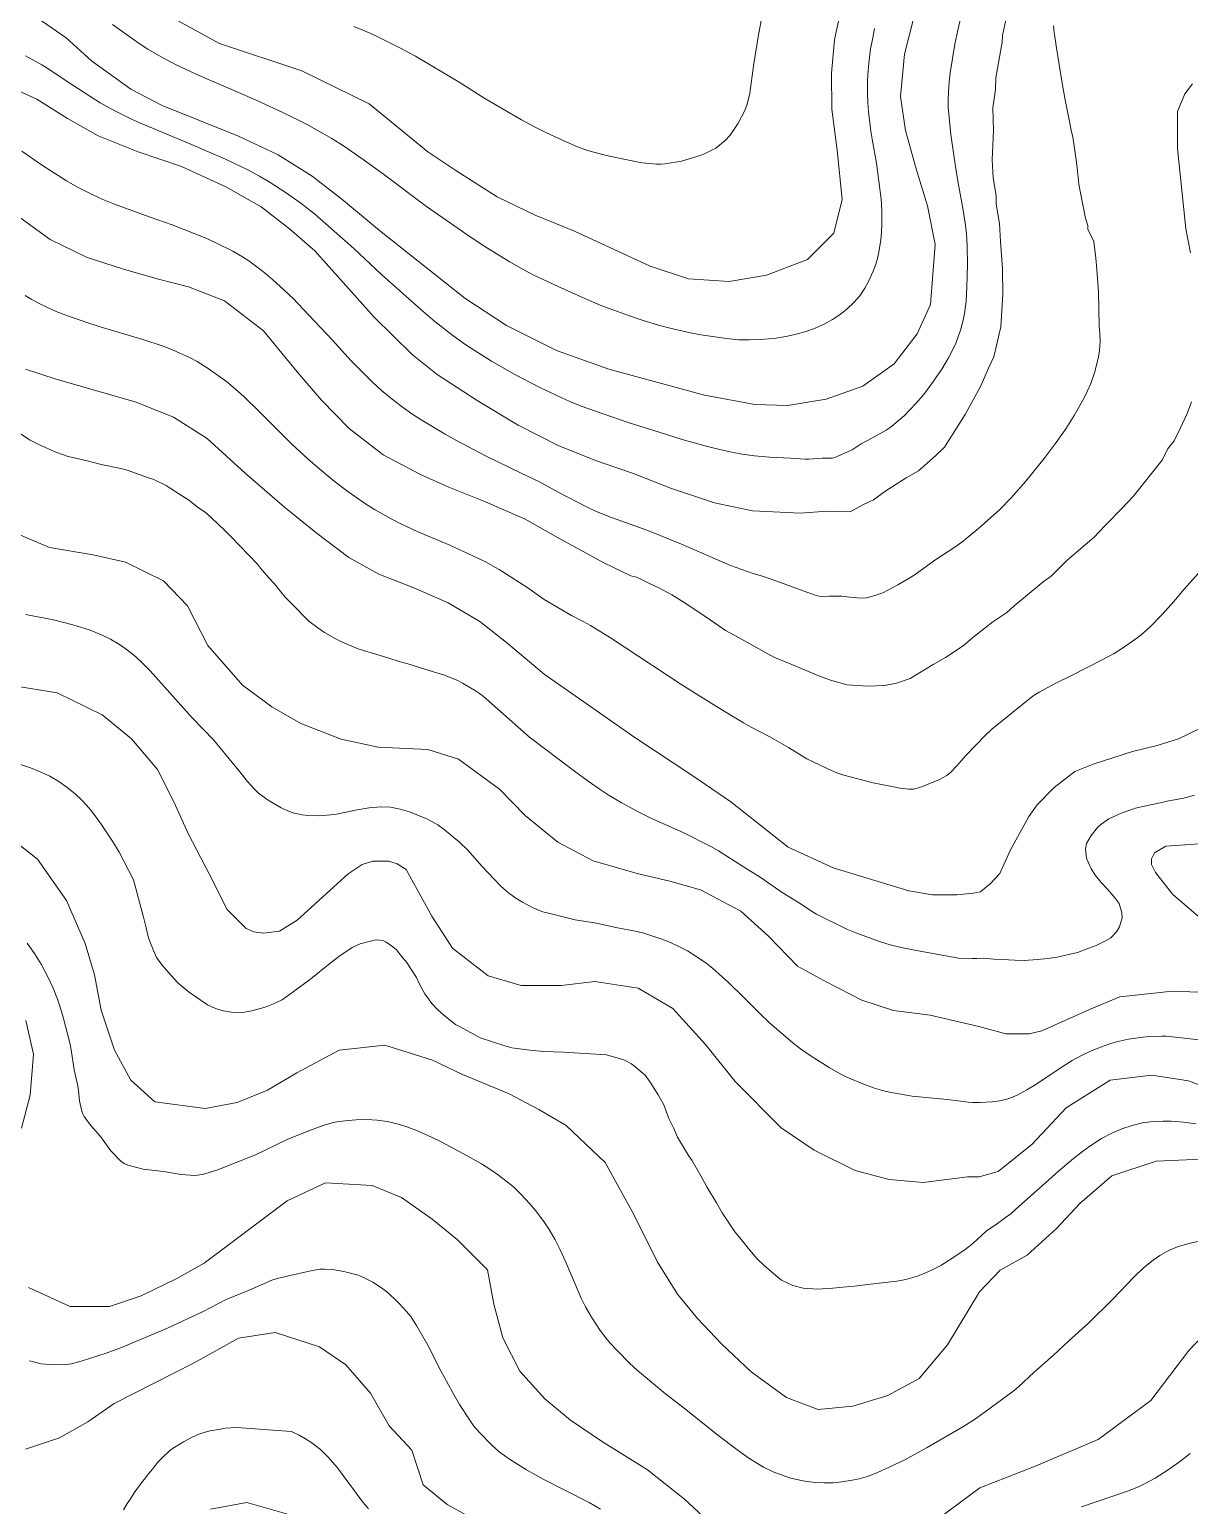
# Model space of a CAD drawing. Header units: metres. Extents: x 548946 to 557077, y 1838800 to 1845419.
# Drawn here: x 553023.7 to 553397.6, y 1843801.1 to 1844276.9 of the extents above; entities that cross this region are included whole.
import ezdxf

# ---------------------------------------------------------------- set-up
doc = ezdxf.new("R2010")
doc.units = ezdxf.units.M
doc.header["$LTSCALE"] = 28
doc.layers.add('1', color=7, linetype='Continuous', lineweight=13)
doc.layers.add('2', color=7, linetype='Continuous', lineweight=13)

msp = doc.modelspace()

# ---------------------------------------------------------------- linework, layer by layer
at = {"layer": '1'}
for points in [[(553326.1, 1844290.29), (553322.94, 1844276.7), (553322.01, 1844272.2), (553320.51, 1844262.9), (553320.16, 1844260.05), (553319.94, 1844256.78), (553319.84, 1844254.34), (553319.88, 1844251.88), (553320.74, 1844243.08), (553322.28, 1844231.95), (553323.24, 1844226.31), (553324.68, 1844218.64), (553325.34, 1844214.51), (553325.74, 1844211.17), (553326, 1844207.01), (553326.11, 1844201.05), (553325.91, 1844193.87), (553325.66, 1844189.37), (553325.15, 1844185.37), (553324.72, 1844183.18), (553323.87, 1844179.99), (553322.43, 1844176.02), (553321.14, 1844173.27), (553320, 1844171.09), (553317.83, 1844167.4), (553315.18, 1844163.51), (553312.32, 1844159.68), (553311.2, 1844158.29), (553309.45, 1844156.32), (553305.74, 1844152.45), (553302.37, 1844149.53), (553301.18, 1844148.62), (553299.82, 1844147.75), (553295.5, 1844145.24), (553291.78, 1844143.34), (553288.87, 1844141.37), (553283.31, 1844138.91), (553282.59, 1844138.75), (553279.23, 1844138.69), (553274.9, 1844138.4), (553273.79, 1844138.4), (553269.01, 1844138.74), (553262.26, 1844139.02), (553257.41, 1844139.45), (553253.44, 1844140.04), (553250.07, 1844140.66), (553246.68, 1844141.38), (553242.26, 1844142.47), (553234.11, 1844144.77), (553226.67, 1844147.04), (553216.71, 1844150.2), (553208.6, 1844152.95), (553201.56, 1844155.52), (553197.93, 1844156.99), (553193.68, 1844158.86), (553188.18, 1844161.47), (553180.33, 1844165.58), (553172.62, 1844169.96), (553166.2, 1844174.03), (553163.71, 1844175.71), (553159.75, 1844178.55), (553154.36, 1844182.77), (553149.83, 1844186.66), (553137.22, 1844197.87), (553128.26, 1844206.26), (553115.63, 1844217.47), (553111.15, 1844220.95), (553106.17, 1844224.51), (553101.35, 1844227.56), (553097.88, 1844229.59), (553094.07, 1844231.63), (553086.86, 1844235.08), (553075.91, 1844239.85), (553060.84, 1844246.12), (553056.85, 1844247.92), (553051.48, 1844250.54), (553046.55, 1844253.31), (553043.2, 1844255.38), (553035.89, 1844260.13), (553030.28, 1844263.94), (553027.74, 1844265.49), (553022.41, 1844268.41)], [(553261.69, 1844291.54), (553258.62, 1844274.49), (553258.24, 1844272.53), (553257.08, 1844265.15), (553255.89, 1844256.39), (553255.06, 1844252.88), (553254.26, 1844250.78), (553252.2, 1844246.67), (553249.59, 1844242.83), (553248.02, 1844241.1), (553244.94, 1844238.7), (553241.27, 1844236.87), (553240.11, 1844236.41), (553238.88, 1844235.97), (553233.89, 1844234.5), (553228.64, 1844233.6), (553227.24, 1844233.51), (553225.87, 1844233.49), (553221.13, 1844233.96), (553215.35, 1844235.13), (553209.73, 1844236.31), (553205.66, 1844237.31), (553203.63, 1844237.91), (553200.4, 1844239.11), (553195.99, 1844241.03), (553189.98, 1844243.82), (553186.48, 1844245.57), (553182.27, 1844247.8), (553170.48, 1844254.62), (553162.21, 1844259.92), (553148.11, 1844268.28), (553143.12, 1844270.98), (553135.33, 1844274.84), (553131.73, 1844276.46), (553128.32, 1844277.87)], [(553069.11, 1844281.11), (553084.97, 1844272.43), (553111.48, 1844263.55), (553133.19, 1844252.97), (553152.14, 1844237.46), (553161.44, 1844231.22), (553174.42, 1844222.97), (553186.76, 1844217.09), (553199.4, 1844211.87), (553223.75, 1844200.57), (553236.14, 1844196.48), (553249.3, 1844195.68), (553261.24, 1844197.69), (553274.49, 1844202.8), (553283.01, 1844211.2), (553285.72, 1844222.15), (553284.04, 1844237.97), (553282.39, 1844251.23), (553282.21, 1844262.87), (553283.16, 1844273.61), (553286.01, 1844286.75)], [(553338.95, 1844282.51), (553337.37, 1844274.99), (553337.31, 1844272.84), (553335.27, 1844261.3), (553335.08, 1844257.61), (553334.22, 1844251.7), (553334.45, 1844244.39), (553334.01, 1844234.86), (553334.37, 1844229.09), (553335.32, 1844223.39), (553335.33, 1844220.64), (553336.36, 1844214.34), (553336.72, 1844208.57), (553337.41, 1844199.78), (553337.44, 1844191.53), (553336.81, 1844181.06), (553334.56, 1844171.33), (553332.82, 1844167.76), (553330.43, 1844161.99), (553325.36, 1844152.84), (553318.62, 1844142.29), (553315.88, 1844139.53), (553310.32, 1844134.61), (553306.31, 1844132.32), (553299.74, 1844128.21), (553295.8, 1844125.31), (553292.31, 1844123.69), (553288.29, 1844121.39), (553280.69, 1844121.63), (553272.21, 1844120.98), (553256.74, 1844121.77), (553244.53, 1844124.34), (553230.68, 1844128.9), (553218.07, 1844133.86), (553206.2, 1844138.01), (553194.12, 1844142.78)], [(553024.83, 1844281.58), (553035.54, 1844274.22), (553043.69, 1844266.82), (553056.4, 1844257.65), (553066.48, 1844252.4), (553091.06, 1844242.53), (553103.93, 1844236.45), (553114.83, 1844229.62), (553124.95, 1844221.82), (553136.57, 1844212.13), (553164.05, 1844190.29), (553177.49, 1844181.46), (553193.65, 1844173.44), (553210.49, 1844167.43), (553241.3, 1844159.05), (553257.53, 1844156.04), (553268.07, 1844155.71), (553280.52, 1844157.78), (553292.34, 1844161.95), (553302.41, 1844169.12), (553309.88, 1844178.82), (553314.18, 1844188.28), (553315.68, 1844207.54), (553313.22, 1844220.07), (553309.56, 1844231.95), (553306.09, 1844244.36), (553304.44, 1844255.32), (553305.83, 1844268.93), (553308.55, 1844279.88)], [(553249.64, 1844104.13), (553257, 1844101.48), (553260.31, 1844100.53), (553264.6, 1844099.11), (553276.65, 1844094.62), (553278.11, 1844094.27), (553279.26, 1844094.14), (553281.53, 1844094.24), (553285.47, 1844094.26), (553288.18, 1844093.86), (553290.52, 1844093.65), (553292.09, 1844093.63), (553293.38, 1844093.73), (553294.69, 1844093.97), (553296.26, 1844094.39), (553298.75, 1844095.34), (553303.6, 1844097.85), (553306.74, 1844099.69), (553308.85, 1844101.03), (553315.86, 1844106.02), (553322.01, 1844110.02), (553324.25, 1844111.59), (553329.68, 1844116.07), (553336.52, 1844122.2), (553340.18, 1844125.87), (553344.91, 1844131.27), (553350.8, 1844138.63), (553354.72, 1844143.81), (553357.79, 1844148.18), (553360.49, 1844152.51), (553363.59, 1844157.95), (553364.67, 1844160.15), (553365.82, 1844162.75), (553367.04, 1844166.23), (553367.93, 1844169.53), (553368.33, 1844171.33), (553368.65, 1844173.39), (553368.81, 1844176.42), (553368.79, 1844178.91), (553368.58, 1844181.25), (553368.29, 1844192.3), (553367.81, 1844199.54), (553367.44, 1844203.16), (553366.76, 1844208.57), (553364.87, 1844212.57), (553364.84, 1844213.67), (553364.49, 1844215.02), (553364.02, 1844216.46), (553363.71, 1844218.32), (553363.11, 1844220.94), (553362.53, 1844224.26), (553362.02, 1844226.99), (553361.52, 1844231.32), (553361.12, 1844234.86), (553360.07, 1844242.31), (553359.54, 1844244.34), (553359.07, 1844246.68), (553357.45, 1844254.76), (553356.6, 1844259.55), (553354.62, 1844271.67), (553354.01, 1844276.09), (553353.79, 1844278.05)], [(553194.12, 1844142.78), (553181.19, 1844149.37), (553167.98, 1844157.33), (553155.11, 1844165.72), (553147.07, 1844172.1), (553134.8, 1844184.15), (553115.7, 1844205.53), (553107.57, 1844212.68), (553098.44, 1844219.7), (553087.06, 1844226.21), (553072.73, 1844232.77), (553058.74, 1844237.44), (553045.85, 1844242.63), (553035.99, 1844248.16), (553026.05, 1844254.45), (553015.24, 1844259.36)], [(553021.21, 1844237.64), (553027.9, 1844233.09), (553035.63, 1844228.12), (553039.14, 1844226.06), (553043.69, 1844223.78), (553047.38, 1844222.11), (553051.13, 1844220.55), (553062.31, 1844216.5), (553069.74, 1844213.93), (553080.38, 1844209.77), (553083.83, 1844208.18), (553089.24, 1844205.43), (553092.38, 1844203.64), (553094.4, 1844202.34), (553097.05, 1844200.44), (553099.84, 1844198.22), (553102.1, 1844196.3), (553105.72, 1844193.03), (553108.8, 1844190.05), (553111.98, 1844186.78), (553121.28, 1844176.86), (553127.41, 1844170.14), (553132.42, 1844165.01), (553134.29, 1844163.19), (553137.23, 1844160.52), (553141.15, 1844157.32), (553144.33, 1844154.9), (553147, 1844153.01), (553149.69, 1844151.28), (553157.67, 1844146.42), (553161.17, 1844144.49), (553170.76, 1844139.43), (553182.2, 1844133.84), (553188.14, 1844131.03), (553194.16, 1844127.78), (553203.68, 1844122.8), (553206.22, 1844121.67), (553211.28, 1844119.63), (553220.34, 1844116.41), (553223.61, 1844115.15), (553233.86, 1844110.97), (553249.64, 1844104.13)], [(553198.48, 1844087.96), (553189.63, 1844093.2), (553184.33, 1844096.91), (553175.14, 1844102.82), (553170.48, 1844105.4), (553164.85, 1844108.1), (553159.17, 1844110.64), (553148.73, 1844115.11), (553143.45, 1844117.54), (553140.27, 1844119.17), (553134.98, 1844122.18), (553131.72, 1844124.23), (553126.33, 1844127.98), (553121.98, 1844131.25), (553116.65, 1844135.65), (553113.45, 1844138.48), (553108.3, 1844143.26), (553098.12, 1844153.44), (553092.77, 1844158.6), (553089.4, 1844161.64), (553087.17, 1844163.41), (553081.35, 1844167.61), (553077.8, 1844169.84), (553075.54, 1844171.01), (553069.8, 1844173.62), (553066.8, 1844174.81), (553060.2, 1844176.95), (553046.5, 1844181.06), (553042.16, 1844182.44), (553035.44, 1844184.78), (553032.3, 1844186.01), (553029.48, 1844187.27), (553026.84, 1844188.59), (553024.27, 1844189.99), (553022.29, 1844191.15)], [(553022.44, 1844167.43), (553032.29, 1844164.2), (553058.12, 1844156.79), (553070.09, 1844151.88), (553080.99, 1844145.06), (553093.28, 1844133.91), (553105.94, 1844122.94), (553115.98, 1844114.73), (553126.63, 1844106.73), (553136.35, 1844101.31), (553147.61, 1844096.96), (553158.68, 1844092.08), (553168.84, 1844086.07), (553177.44, 1844079.24), (553189.62, 1844069.11), (553218.87, 1844048.63), (553237.58, 1844036.3), (553249.81, 1844027.96), (553268.27, 1844013.29), (553282.75, 1844006.62), (553307.18, 1843999.26), (553314.79, 1843997.91), (553318.9, 1843997.91), (553322.61, 1843997.91), (553327.88, 1843998.49), (553330.23, 1843998.88), (553333.55, 1844001.58), (553336.48, 1844004.87), (553339.8, 1844012.22), (553345.86, 1844023.24), (553348.59, 1844026.92), (553354.06, 1844032.52), (553360.7, 1844037.75), (553366.56, 1844040.07), (553379.26, 1844044.13), (553387.27, 1844046.06), (553394.11, 1844048.19), (553400.75, 1844051.47)], [(553131.36, 1844076.66), (553129.7, 1844077.27), (553126.35, 1844078.68), (553124.05, 1844079.61), (553122.03, 1844080.67), (553118.84, 1844082.5), (553116.67, 1844084.05), (553113.73, 1844086.2), (553112.04, 1844087.9), (553109.89, 1844090.14), (553108.42, 1844091.67), (553106.08, 1844093.89), (553104.78, 1844095.64), (553102.7, 1844098.19), (553100.87, 1844100.17), (553098.13, 1844103.24), (553097.19, 1844104.53), (553094.58, 1844107.32), (553091.2, 1844110.72), (553089.16, 1844112.88), (553086.46, 1844115.56), (553084.77, 1844117.26), (553082.21, 1844119.65), (553080.32, 1844121.33), (553078.17, 1844122.68), (553075.11, 1844125.12), (553072.74, 1844126.64), (553068.75, 1844129.27), (553067.79, 1844129.86), (553063.78, 1844131.79), (553062.12, 1844132.4), (553055.16, 1844134.89), (553053.21, 1844135.36), (553046.78, 1844136.72), (553042.27, 1844137.8), (553036.13, 1844139.28), (553032.19, 1844140.63), (553026.93, 1844143.01), (553023.76, 1844144.64), (553019.44, 1844147.54)], [(553403.34, 1843966.5), (553392.21, 1843966.88), (553375.14, 1843965.03), (553365.4, 1843961.02), (553350.08, 1843954.1), (553345.97, 1843953.18), (553342.42, 1843953.18), (553338.49, 1843953.18), (553329.73, 1843955.5), (553314.1, 1843959.1), (553302.26, 1843960.69), (553292.01, 1843964), (553280.72, 1843969.75), (553271.28, 1843974.95), (553261.97, 1843984.64), (553252.98, 1843992.71), (553240.02, 1843999.55), (553230.09, 1844002.38), (553219.57, 1844004.77), (553205.39, 1844008.9), (553194.06, 1844014.91), (553183.46, 1844023.56), (553175.2, 1844031.97), (553162.04, 1844041.73), (553152.07, 1844044.82), (553136.1, 1844045.55), (553124.15, 1844048.15), (553111.14, 1844053.2), (553101.82, 1844058.53), (553092.43, 1844065.53), (553081.23, 1844078.34), (553074.63, 1844091.16), (553066.93, 1844099.12), (553054.71, 1844105.15), (553044.19, 1844107.53), (553030.21, 1844109.9), (553020.78, 1844113.94)], [(553402.43, 1844103.7), (553395.88, 1844096.47), (553392.61, 1844092.54), (553388.84, 1844088.3), (553384.82, 1844084.21), (553382.1, 1844081.74), (553380.38, 1844080.46), (553376.06, 1844077.51), (553373.33, 1844075.77), (553369.51, 1844073.69), (553359.65, 1844068.66), (553354.56, 1844066.22), (553349.24, 1844063.25), (553347.3, 1844062.04), (553333.97, 1844051.4), (553331.76, 1844049.26), (553325.61, 1844042.97), (553322.68, 1844039.55), (553320.6, 1844037.37), (553319.38, 1844036.4), (553317.07, 1844035.09), (553311.08, 1844032.63), (553308.65, 1844032.04), (553307.2, 1844031.97), (553304.37, 1844032.31), (553295.65, 1844034.05), (553286.27, 1844036.49), (553283.99, 1844037.22), (553281.28, 1844038.4), (553276.09, 1844040.88), (553274.26, 1844041.83), (553268.34, 1844045.41), (553262.38, 1844048.86), (553256.17, 1844052.09), (553253.91, 1844053.38), (553245.2, 1844058.61), (553234.03, 1844065.64), (553210.72, 1844080.99), (553204.53, 1844084.81), (553202.16, 1844086.11), (553198.48, 1844087.96)], [(553399.31, 1844030.02), (553395.72, 1844029.11), (553390.46, 1844028.11), (553388.71, 1844027.71), (553383.56, 1844026.62), (553380.26, 1844025.85), (553375.65, 1844024.32), (553371.68, 1844022.47), (553369.1, 1844020.58), (553368.01, 1844019.66), (553365.92, 1844017.03), (553364.42, 1844014.47), (553364.12, 1844012.74), (553364.46, 1844009.79), (553365.96, 1844006.28), (553367.3, 1844004.14), (553369.14, 1844001.96), (553371.18, 1843999.8), (553373.71, 1843996.9), (553375, 1843995.16), (553375.84, 1843992.17), (553375.94, 1843990.48), (553375.07, 1843987.59), (553374.16, 1843986), (553372.29, 1843984.09), (553370.61, 1843983.1), (553367.59, 1843981.56), (553365.19, 1843980.78), (553361.57, 1843979.37), (553359.14, 1843978.8), (553354.97, 1843977.82), (553351.93, 1843977.37), (553348.68, 1843977.1), (553344.33, 1843976.8), (553341.33, 1843976.86), (553337.22, 1843977.09), (553334.62, 1843977.19), (553331.3, 1843977.5), (553329.11, 1843977.45), (553327.62, 1843977.38), (553323.23, 1843977.48), (553309.61, 1843979.96), (553304.67, 1843980.94), (553301.15, 1843981.84), (553297.7, 1843982.9), (553290.07, 1843985.69), (553287.44, 1843986.75), (553277.46, 1843991.73), (553276.3, 1843992.4), (553271.56, 1843995.49), (553266.36, 1843998.67), (553259.58, 1844003.38), (553253.83, 1844006.93), (553245.77, 1844012.14), (553243.31, 1844013.49), (553234.48, 1844018.04), (553224.04, 1844022.71), (553219.88, 1844024.74), (553214.48, 1844027.67), (553210.56, 1844029.99), (553207.31, 1844032.08), (553203.76, 1844034.57), (553199.38, 1844037.8), (553184.94, 1844048.73), (553169.91, 1844061.94), (553168.81, 1844062.82), (553167.19, 1844063.93), (553163.25, 1844066.16), (553161.76, 1844066.99), (553157.16, 1844068.85), (553153.96, 1844069.78), (553149.41, 1844071.26), (553146.42, 1844072.21), (553142.61, 1844073.27), (553139.92, 1844074.15), (553136.42, 1844075.15), (553134.25, 1844075.8), (553131.36, 1844076.66)], [(553018.14, 1844065.42), (553032.62, 1844063.11), (553047.15, 1844055.93), (553056.63, 1844048.18), (553064.93, 1844038.37), (553070.22, 1844027.96), (553075, 1844017.49), (553081.6, 1844004.66), (553087.44, 1843993.17), (553093.53, 1843987.14), (553096.02, 1843986.03), (553099.17, 1843985.58), (553104.36, 1843986.25), (553110, 1843989.82), (553126.44, 1844004.68), (553130.97, 1844007.68), (553134.36, 1844008.8), (553137.06, 1844008.8), (553139.54, 1844008.8), (553142.25, 1844007.91), (553145.18, 1844006.12), (553153.36, 1843991.11), (553160.06, 1843980.73), (553171.59, 1843971.8), (553182.2, 1843968.66), (553195.13, 1843968.73), (553206, 1843969.98), (553219.95, 1843967.86), (553231.08, 1843961.32), (553241.63, 1843949.72), (553251.21, 1843937.75), (553265.99, 1843922.79), (553276.67, 1843915.68), (553289.85, 1843909.12), (553300.82, 1843906.15), (553311.81, 1843905.23), (553326.09, 1843907), (553329.86, 1843907.03), (553335.98, 1843908.7), (553346.98, 1843917.58), (553357.88, 1843929.24), (553372.04, 1843938.22), (553385.54, 1843939.82), (553397.29, 1843938), (553408.4, 1843933.8)], [(553020.78, 1844039.95), (553024.06, 1844038.9), (553027.21, 1844037.64), (553030.25, 1844036.16), (553033.15, 1844034.44), (553035.89, 1844032.53), (553038.4, 1844030.47), (553040.75, 1844028.24), (553042.95, 1844025.84), (553044.58, 1844023.87), (553046.87, 1844020.76), (553050.46, 1844015.23), (553052.57, 1844011.65), (553057.21, 1844002.75), (553060.37, 1843991.22), (553061.31, 1843987.35), (553062.06, 1843984.07), (553062.94, 1843981.81), (553064.65, 1843977.77), (553066.44, 1843975.23), (553069.43, 1843971.97), (553071.43, 1843969.71), (553074.88, 1843966.74), (553077.32, 1843965.03), (553081.09, 1843962.47), (553083.72, 1843961.28), (553086.29, 1843960.57), (553088.83, 1843960.12), (553092.33, 1843960.02), (553095.39, 1843960.5), (553099.73, 1843961.74)], [(553015.58, 1844017.98), (553026.29, 1844009.47), (553035.64, 1843996.07), (553041.71, 1843982.28), (553044.66, 1843972.12), (553046.87, 1843960.71), (553051.16, 1843947.88), (553056.36, 1843938.23), (553064.09, 1843931.17), (553080.35, 1843929.06), (553090.63, 1843931.01), (553100.43, 1843934.95), (553109.91, 1843940.52), (553123.55, 1843947.84), (553138.22, 1843949.53), (553153.64, 1843944.63), (553163.27, 1843939.97), (553178.33, 1843933.75), (553187.88, 1843928.7), (553196.67, 1843923.55), (553209.3, 1843911.68), (553218.52, 1843894.93), (553226.02, 1843879.77), (553232.61, 1843869.25), (553239.02, 1843861.4), (553246.75, 1843853.19), (553256.37, 1843844.17), (553267.7, 1843835.86), (553278, 1843832.05), (553289.16, 1843833.07), (553300.42, 1843836.54), (553310.55, 1843842.05), (553319.63, 1843852.82), (553329.95, 1843869.96), (553336.66, 1843876.95), (553345.29, 1843881.75), (553354.76, 1843890.41), (553362.32, 1843898.46), (553372.57, 1843907.37), (553386.9, 1843912.07), (553401.52, 1843912.78)], [(553403.85, 1844014.64), (553390.07, 1844013.67), (553386.33, 1844011.45), (553385.4, 1844009.6), (553385.4, 1844007.76), (553386.7, 1844005.17), (553392.29, 1843998.02), (553402.65, 1843989.11)], [(553099.73, 1843961.74), (553102.35, 1843962.79), (553105.19, 1843964.11), (553108.76, 1843966.63), (553113.58, 1843970.17), (553114.94, 1843971.32), (553119.96, 1843975.38), (553123.39, 1843978.02), (553127.78, 1843981.01), (553130.26, 1843982.17), (553133.65, 1843983.05), (553135.48, 1843983.39), (553137.61, 1843983.26), (553138.67, 1843982.63), (553140.84, 1843981.14), (553142.07, 1843980.16), (553143.96, 1843977.76), (553145.39, 1843976.18), (553146.63, 1843974.08), (553148.44, 1843971.3), (553149.43, 1843969.17), (553151.16, 1843966.01), (553153.38, 1843962.9), (553155.22, 1843960.99), (553157.44, 1843959.01), (553161, 1843956.18), (553162.59, 1843955.36), (553168.97, 1843951.86), (553176.98, 1843949.29), (553179.17, 1843948.67), (553184.99, 1843947.84), (553189.39, 1843947.47), (553195.89, 1843947.22), (553209.69, 1843946.31), (553215.35, 1843944.72), (553217.73, 1843943.49), (553219.51, 1843942.08), (553222.14, 1843939.77), (553223.76, 1843937.59), (553226.34, 1843933.52), (553227.61, 1843931.18), (553228.21, 1843930.25), (553229.84, 1843925.83), (553231.3, 1843922.88), (553232.65, 1843919.8), (553236.19, 1843913.86), (553237.23, 1843912.36), (553240.17, 1843907.34), (553242.07, 1843903.82), (553245.15, 1843898.7), (553247.01, 1843895.42), (553251.08, 1843889.29), (553252.37, 1843887.82), (553255.85, 1843883.49), (553258.29, 1843880.65), (553260.68, 1843878.31), (553264.95, 1843874.69), (553266.18, 1843873.71), (553269.74, 1843872), (553273.08, 1843871.14), (553277.72, 1843870.8), (553282.67, 1843871.12), (553285.86, 1843871.48), (553289.69, 1843871.8), (553294.85, 1843872.39)], [(553022.99, 1843982.4), (553025.37, 1843979.03), (553027.47, 1843975.58), (553029.74, 1843971.31), (553031.33, 1843967.82), (553032.73, 1843964.26), (553033.51, 1843962), (553034.58, 1843958.47), (553036.7, 1843950.23), (553037.2, 1843947.92), (553038.13, 1843941.49), (553039.32, 1843936.42), (553039.56, 1843934.86), (553039.88, 1843931.56), (553040.57, 1843928.16), (553040.92, 1843927.29), (553041.34, 1843926.46), (553043.4, 1843923.71), (553046.64, 1843920), (553049.99, 1843915.36), (553053.19, 1843912.04), (553054.27, 1843911.35), (553055.44, 1843910.78), (553060.34, 1843909.55), (553066.89, 1843908.75), (553072.64, 1843907.78), (553076.95, 1843907.48), (553079.44, 1843907.79), (553084.13, 1843909.19), (553096.6, 1843914.09), (553106.8, 1843919.02), (553110.27, 1843920.51), (553114.87, 1843922.31), (553118.73, 1843923.68), (553121.33, 1843924.43), (553122.79, 1843924.75), (553125.48, 1843925.13), (553128.94, 1843925.39), (553132.39, 1843925.5)], [(553132.39, 1843925.5), (553135.81, 1843925.35), (553139.17, 1843924.82), (553143.04, 1843923.85), (553145.35, 1843923.15), (553148.84, 1843921.87), (553153.31, 1843919.86), (553156.62, 1843918.19), (553164.81, 1843913.82), (553169.39, 1843911.18), (553172.42, 1843909.24), (553174.87, 1843907.56), (553177.28, 1843905.78), (553179.69, 1843903.79), (553182.1, 1843901.46), (553185, 1843898.32), (553186.81, 1843896.2), (553189.53, 1843892.6), (553191.2, 1843890.04), (553193.15, 1843886.7), (553194.81, 1843883.45), (553196.63, 1843879.52), (553201.58, 1843867.88), (553202.99, 1843865.07), (553204.85, 1843861.8), (553207.71, 1843857.45), (553209.45, 1843855.16), (553210.88, 1843853.44), (553213.23, 1843850.92), (553217.17, 1843846.99), (553219.71, 1843844.65), (553228.72, 1843837.11), (553234.29, 1843832.8), (553246, 1843823.46), (553251.26, 1843819.41), (553255.27, 1843816.55), (553258.35, 1843814.61), (553260.34, 1843813.49), (553263.46, 1843811.96), (553266.63, 1843810.7), (553268.73, 1843810.03), (553272.05, 1843809.2), (553274.23, 1843808.81), (553277.04, 1843808.48), (553279.88, 1843808.36), (553282.73, 1843808.43), (553285.54, 1843808.68), (553288.95, 1843809.22), (553291.15, 1843809.7), (553293.4, 1843810.34), (553294.69, 1843810.77), (553297.08, 1843811.72), (553300.88, 1843813.4), (553305.88, 1843815.8), (553313.12, 1843819.79), (553324.59, 1843826.49), (553328.38, 1843828.81), (553331.78, 1843831.24), (553341.15, 1843838.18), (553342.5, 1843839.3), (553347.54, 1843844.05), (553353.85, 1843849.5), (553358.68, 1843854.1), (553365.1, 1843859.88), (553372.83, 1843867.53)], [(553294.85, 1843872.39), (553298.53, 1843872.81), (553303.3, 1843873.36), (553306.16, 1843873.98), (553309.93, 1843875.01), (553312.3, 1843875.98), (553314.72, 1843877.01), (553317.52, 1843878.45), (553321.32, 1843880.87), (553325.33, 1843883.62), (553327.82, 1843885.58), (553332.07, 1843889.47), (553335.79, 1843891.97), (553338.33, 1843893.88), (553340.08, 1843895.07), (553341.7, 1843896.6), (553351.26, 1843905.14), (553355.41, 1843908.83), (553360.22, 1843912.94), (553363.13, 1843915.22), (553365.5, 1843916.95), (553369.33, 1843919.38), (553372.57, 1843921.09), (553375.84, 1843922.49), (553379.16, 1843923.58), (553382.54, 1843924.39), (553385.9, 1843924.87), (553389.16, 1843925.01), (553391.69, 1843924.94), (553395.67, 1843924.65), (553399.7, 1843924.07)], [(553372.83, 1843867.53), (553379.79, 1843874.81), (553382.82, 1843877.66), (553385.99, 1843880.22), (553388.13, 1843881.7), (553390.37, 1843882.99), (553391.67, 1843883.62), (553394.1, 1843884.58), (553396.63, 1843885.36), (553400.69, 1843886.3)], [(553023.68, 1843847.69), (553026.61, 1843846.91), (553027.48, 1843846.75), (553031.83, 1843846.39), (553035.36, 1843846.53), (553037.22, 1843846.79), (553040.42, 1843847.57), (553048.48, 1843850.22), (553053.41, 1843852.01), (553068.22, 1843858.22), (553079.67, 1843863.63), (553087.14, 1843867.48), (553094.53, 1843870.46), (553101.85, 1843873.68), (553103.61, 1843874.27), (553106.73, 1843875.04), (553114.43, 1843876.7), (553117.29, 1843877.22), (553118.05, 1843877.28), (553118.79, 1843877.31), (553121.37, 1843877.16), (553125.05, 1843876.51), (553127.23, 1843876.03), (553129.32, 1843875.42), (553130.46, 1843875), (553132.47, 1843874.08), (553134.41, 1843873.03), (553137.23, 1843871.24), (553138.93, 1843869.96), (553141.38, 1843867.73), (553142.89, 1843866.18), (553145.2, 1843863.67), (553146.6, 1843861.96), (553147.31, 1843860.97), (553148.47, 1843859.07), (553152.53, 1843852.05), (553155.63, 1843845.63)], [(553022.42, 1843819.21), (553033.4, 1843822.9), (553042.54, 1843828.05), (553050.96, 1843834.01), (553076.75, 1843847.09), (553091.09, 1843855.01), (553102.92, 1843856.88), (553117.16, 1843852.23), (553125.64, 1843846.41), (553133.6, 1843837.33), (553139.68, 1843826.75), (553146.99, 1843818.88), (553150.57, 1843807.76), (553158.35, 1843801.35), (553169.42, 1843795.31)], [(553155.63, 1843845.63), (553158.19, 1843841.14), (553160.57, 1843836.6), (553162.36, 1843833.64), (553165.41, 1843828.94), (553167, 1843826.67), (553168.79, 1843824.57), (553172.65, 1843820.6), (553175.17, 1843818.38), (553178.75, 1843815.83), (553183.9, 1843812.57), (553189.26, 1843809.61), (553204.09, 1843802.01), (553207.73, 1843799.92)], [(553053.97, 1843799.69), (553055.24, 1843801.73), (553056.26, 1843803.24), (553057.44, 1843805.17), (553058.81, 1843807.12), (553060.21, 1843808.88), (553061.08, 1843809.98), (553062.13, 1843811.3), (553063.35, 1843812.83), (553065.09, 1843815.03), (553066.33, 1843816.37), (553069.04, 1843818.87), (553070.53, 1843819.84), (553073.32, 1843821.56), (553076.14, 1843823.08), (553078.33, 1843824.03), (553080.06, 1843824.62), (553081.9, 1843825.13), (553084.74, 1843825.56), (553086.89, 1843826), (553090.45, 1843826.21), (553108.14, 1843824.95), (553110.62, 1843823.77), (553112.71, 1843822.61), (553114.71, 1843821.32), (553115.75, 1843820.56), (553117.5, 1843819.1), (553119.99, 1843816.65), (553122.95, 1843813.19), (553126.67, 1843808.32), (553130.83, 1843802.55), (553132.99, 1843799.99)], [(553362.87, 1843800.64), (553377.66, 1843805.71), (553381.21, 1843807.11), (553383.13, 1843808.02), (553386.54, 1843809.89), (553390.76, 1843812.56), (553394.83, 1843815.43), (553397.88, 1843817.89)], [(553082.03, 1843799.9), (553093.83, 1843802.03), (553107.33, 1843798.19)]]:
    msp.add_lwpolyline(points, dxfattribs=at)
at = {"layer": '2'}
for points in [[(553050.49, 1844278.56), (553055.71, 1844274.77), (553059.4, 1844272.22), (553061.89, 1844270.61), (553066.11, 1844268.14), (553070.82, 1844265.65), (553077.65, 1844262.38), (553096.55, 1844254.22), (553105.62, 1844250.07), (553113.05, 1844246.39), (553121.18, 1844241.71), (553124.94, 1844239.36), (553131.25, 1844235.03), (553137.88, 1844230.23), (553151.7, 1844219.83), (553165.74, 1844210.01), (553170.55, 1844206.91), (553178.33, 1844202.14), (553183.11, 1844199.39), (553186.13, 1844197.85), (553194.09, 1844194.02), (553202.69, 1844190.13), (553208.26, 1844187.83), (553212.03, 1844186.39), (553216.84, 1844184.66), (553221.5, 1844183.12), (553227.23, 1844181.42), (553231.09, 1844180.4), (553236.84, 1844179.08), (553240.17, 1844178.49), (553248.36, 1844177.3), (553252.25, 1844176.9), (553255.66, 1844176.82), (553259.51, 1844176.97), (553264.39, 1844177.37), (553268.1, 1844177.99), (553270.46, 1844178.53), (553274.09, 1844179.59), (553277.02, 1844180.65), (553279.86, 1844181.91), (553282.54, 1844183.37), (553285.02, 1844185.04), (553287.31, 1844186.88), (553289.46, 1844188.85), (553291.39, 1844191.03), (553293.03, 1844193.52), (553294.16, 1844195.61), (553295.7, 1844198.98), (553296.53, 1844201.27), (553296.93, 1844202.6), (553297.53, 1844205.13), (553298.16, 1844209.12), (553298.37, 1844211.61), (553298.48, 1844214.11), (553298.51, 1844218.15), (553298.41, 1844220.77), (553298.29, 1844222.18), (553296.72, 1844233.76), (553295.31, 1844241.6), (553294.94, 1844244.12), (553294.21, 1844250.38), (553293.97, 1844253.41), (553293.86, 1844256.41), (553293.88, 1844260.05), (553294, 1844262.38), (553294.29, 1844266), (553294.87, 1844270.62), (553295.52, 1844274.2), (553296.16, 1844277.19)], [(553398.59, 1844259.42), (553396.17, 1844256.16), (553393.75, 1844250.5), (553393.75, 1844238.54), (553396.48, 1844212.66), (553397.98, 1844204.88)], [(553358.25, 1844105.86), (553353.04, 1844100.67), (553350.49, 1844098.85), (553340.99, 1844091.04), (553338.79, 1844088.95), (553334.23, 1844085.98), (553328.34, 1844081.34), (553324.73, 1844078.17), (553319.04, 1844074.46), (553315.02, 1844072.17), (553307.59, 1844067.65), (553303.17, 1844066.22), (553299.28, 1844065.47), (553294.11, 1844065.19), (553287.34, 1844065.64), (553281.96, 1844067.16), (553278.14, 1844068.56), (553270.75, 1844071.69), (553263.69, 1844074.55), (553252.27, 1844080.88), (553248.03, 1844083.15), (553242.05, 1844087.36), (553234.11, 1844092.57), (553230.82, 1844094.63), (553226.58, 1844096.9), (553223.36, 1844098.37), (553219.46, 1844100.37), (553217.58, 1844100.76), (553208.85, 1844104.96), (553193.18, 1844113.52), (553183.52, 1844119.01), (553170.71, 1844124.59), (553158.89, 1844129.39), (553149.71, 1844133.46), (553137.71, 1844139.77), (553126.74, 1844148.25), (553117.89, 1844157.36), (553110.04, 1844166.58), (553099.17, 1844179.81), (553086.54, 1844189.38), (553075, 1844193.95), (553064.84, 1844196.5), (553053.98, 1844199.62), (553042.27, 1844203.4), (553030.33, 1844209.21), (553019.43, 1844217.18)], [(553398.27, 1844156.91), (553396.88, 1844153.08), (553394.68, 1844148.24), (553392.68, 1844144.34), (553390.54, 1844141.65), (553388.81, 1844138.09), (553379.45, 1844126.32), (553375.91, 1844122.55), (553370.43, 1844117.03), (553366.88, 1844113.26), (553358.25, 1844105.86)], [(553259.04, 1843959.76), (553254.03, 1843964.83), (553249.06, 1843969.66), (553247.04, 1843971.56), (553243.9, 1843974.27), (553241.85, 1843975.88), (553238.55, 1843978.17), (553235.8, 1843979.85), (553233.08, 1843981.33), (553230.35, 1843982.62), (553227.54, 1843983.7), (553221.76, 1843985.53), (553219.45, 1843986.14), (553212.7, 1843987.46), (553206.47, 1843988.79), (553199.66, 1843989.89), (553191.42, 1843991.87), (553189.18, 1843992.51), (553187.97, 1843992.94), (553185.85, 1843993.88), (553182.61, 1843995.61), (553180.53, 1843996.86), (553178.52, 1843998.25), (553177.46, 1843999.09), (553175.68, 1844000.75), (553169.49, 1844007.23), (553165.13, 1844012.19), (553162.34, 1844014.91), (553157.42, 1844019.01), (553155.38, 1844020.48), (553154.21, 1844021.19), (553152.04, 1844022.29), (553148.54, 1844023.78), (553146.21, 1844024.68), (553143.19, 1844025.61), (553140.11, 1844026.16), (553136.83, 1844026.3), (553133.16, 1844025.98), (553129.37, 1844025.35), (553122.66, 1844023.92), (553120.8, 1844023.68), (553117.14, 1844023.44), (553113.48, 1844023.52), (553111.63, 1844023.73), (553108.61, 1844024.42), (553105.69, 1844025.58), (553104.84, 1844025.99), (553100.68, 1844028.45), (553097.59, 1844030.75), (553096.13, 1844032.06), (553093.98, 1844034.48), (553091.55, 1844037.6), (553083.09, 1844047.77), (553076.2, 1844055.02), (553062.62, 1844070.13), (553060.26, 1844072.57), (553057.86, 1844074.76), (553055.35, 1844076.77), (553052.68, 1844078.64), (553049.87, 1844080.34), (553046.96, 1844081.79), (553043.27, 1844083.27), (553037.66, 1844084.98), (553031.43, 1844086.57), (553022.4, 1844088.3)], [(553403.68, 1843950.92), (553390.15, 1843952.37), (553388.74, 1843952.42), (553384.57, 1843952.26), (553381.9, 1843952), (553377.95, 1843951.45), (553374.13, 1843950.6), (553371.69, 1843949.84), (553369.3, 1843948.97), (553365.71, 1843947.52), (553362.81, 1843946.15), (553359.88, 1843944.49), (553356.3, 1843942.24), (553348.14, 1843936.85), (553345.22, 1843935.05), (553342.32, 1843933.47), (553340.04, 1843932.47), (553338.76, 1843932.05), (553336.41, 1843931.53), (553334.02, 1843931.22), (553330.2, 1843930.99), (553327.68, 1843931.02), (553326.27, 1843931.12), (553319.68, 1843931.98), (553313.86, 1843932.47), (553308.28, 1843933.08), (553304.55, 1843933.63), (553300.92, 1843934.33), (553298.66, 1843934.88), (553296.42, 1843935.54), (553292.9, 1843936.82), (553287.2, 1843939.2), (553285, 1843940.24), (553281.47, 1843942.27), (553275.7, 1843945.89), (553272.22, 1843948.3), (553269.94, 1843950.14), (553262.26, 1843956.64), (553259.04, 1843959.76)], [(553021.19, 1843922.72), (553023.94, 1843933.41), (553024.99, 1843946.6), (553022.59, 1843957.47)], [(553243.92, 1843794.75), (553234.89, 1843803.07), (553222.91, 1843812.59), (553208.15, 1843821.79), (553198.14, 1843828.58), (553189.8, 1843835.44), (553181.73, 1843844.38), (553176.27, 1843855.16), (553173.36, 1843865.97), (553171.33, 1843877.01), (553161.62, 1843886.79), (553153.56, 1843893.43), (553143.67, 1843900.37), (553134.13, 1843904.27), (553119.17, 1843905.12), (553106.76, 1843899.34), (553079.98, 1843879.23), (553071.2, 1843874.25), (553059.67, 1843868.7), (553049.56, 1843865.24), (553036.88, 1843865.2), (553023.36, 1843871.33)], [(553408.43, 1843862.51), (553397.41, 1843851.08), (553385.15, 1843834.91), (553368.23, 1843822.35), (553347.72, 1843813.61), (553330.11, 1843806.74), (553309.26, 1843791.35)]]:
    msp.add_lwpolyline(points, dxfattribs=at)

doc.saveas('drawing.dxf')
